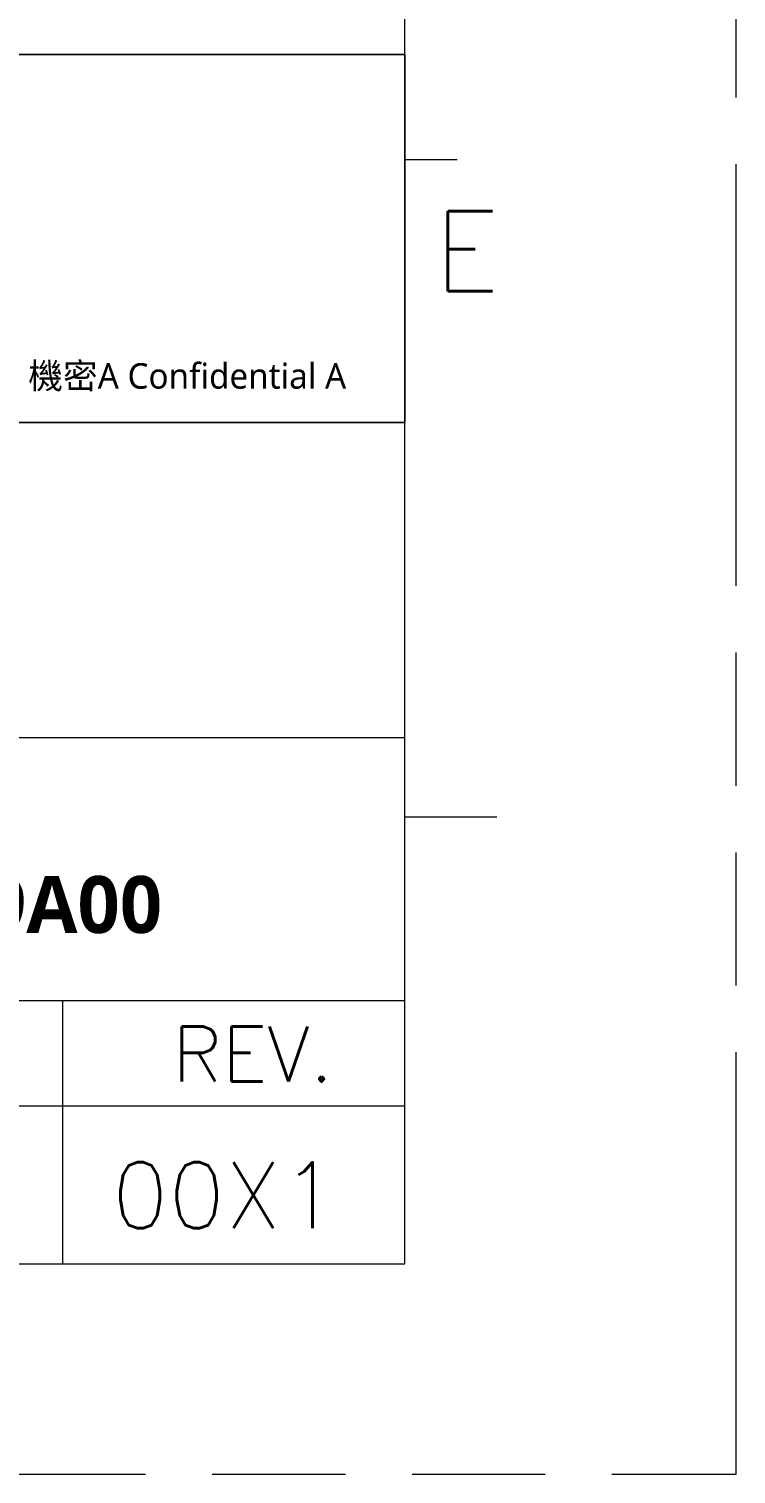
# Model space of a CAD drawing. Extents: x -152241 to -151998, y -4400 to -4228.
# Drawn here: x -152013.92 to -151997.99, y -4400.14 to -4367.6 of the extents above; entities that cross this region are included whole.
import ezdxf
from ezdxf.enums import TextEntityAlignment as Align

# ---------------------------------------------------------------- set-up
doc = ezdxf.new("R2010")
doc.units = 0
doc.linetypes.add('PHANTOM', pattern=[29.5, 9.5, -1.5, 3, -1.5, 3, -1.5, 9.5])
doc.layers.get('0').update_dxf_attribs({"lineweight": 9})
doc.layers.add('0PAPERF', color=2, linetype='PHANTOM', lineweight=9, plot=False)
doc.styles.add('SIMPLEX', font='simplex.shx')
doc.styles.get("Standard").update_dxf_attribs({"font": 'PMingLiU.ttf'})

msp = doc.modelspace()

# ---------------------------------------------------------------- linework, layer by layer
for p, q in [((-152005.456, -4395.406), (-152005.456, -4237.332)), ((-152114.983, -4368.172), (-152005.456, -4368.172)), ((-152005.456, -4368.172), (-152042.755, -4368.172)), ((-152005.456, -4376.46), (-152005.456, -4368.172)), ((-152005.456, -4370.54), (-152004.272, -4370.54)), ((-152042.755, -4376.46), (-152005.456, -4376.46)), ((-152005.456, -4383.565), (-152071.764, -4383.565)), ((-152005.456, -4385.341), (-152003.384, -4385.341)), ((-152005.456, -4389.485), (-152042.755, -4389.485)), ((-152013.153, -4395.406), (-152013.153, -4389.485)), ((-152005.456, -4391.853), (-152028.546, -4391.853)), ((-152233.983, -4395.406), (-152005.456, -4395.406))]:
    msp.add_line(p, q)
msp.add_lwpolyline([(-152071.764, -4368.172), (-152005.456, -4368.172), (-152005.456, -4376.46), (-152071.764, -4376.46)], close=True)
at = {"layer": '0PAPERF'}
for p, q in [((-151997.995, -4400.142), (-151997.995, -4228.448)), ((-152240.792, -4400.142), (-151997.995, -4400.142))]:
    msp.add_line(p, q, dxfattribs=at)

# ---------------------------------------------------------------- texts
at = {"style": 'SIMPLEX'}
for s, height, p in [('E', 1.8, (-152004.794, -4373.5)), ('REV.', 1.2433, (-152010.686, -4391.303))]:
    msp.add_text(s, height=height, dxfattribs=at).set_placement(p)
at = {"lineweight": 5, "style": 'SIMPLEX'}
msp.add_text('00X1', height=1.4855, dxfattribs=at).set_placement((-152009.503, -4393.861), align=Align.MIDDLE)
at = {"color": 2, "insert": (-152013.934, -4375.125), "char_height": 0.57354, "width": 7.49036, "attachment_point": 1}
msp.add_mtext('{\\fMicrosoft JhengHei|b0|i0|c136|p18;\\C1;機密A Confidential A}', dxfattribs=at)
at = {"insert": (-152030.585, -4386.675), "char_height": 1.28086, "width": 25.7874, "attachment_point": 1, "style": 'SIMPLEX'}
msp.add_mtext('{\\f微軟正黑體|b1|i0|c136|p0;A12-0000-F0NW0329A00}', dxfattribs=at)

doc.saveas('drawing.dxf')
